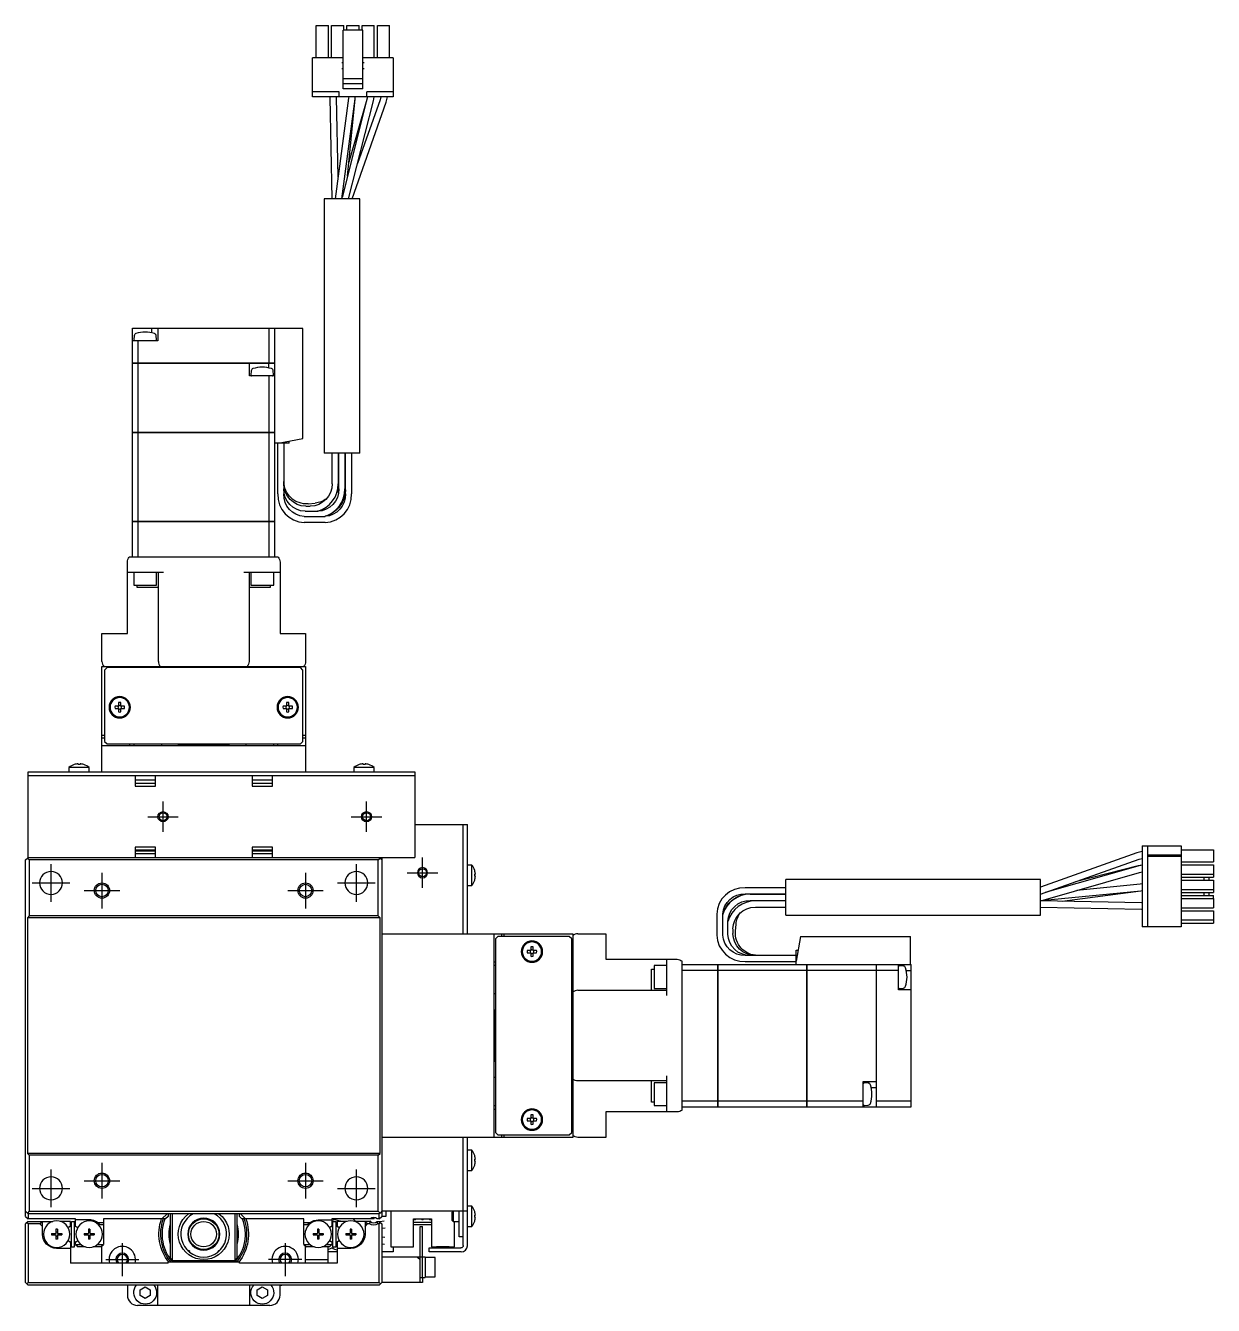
# Model space of a CAD drawing. Extents: x 0 to 1223, y -8 to 941.
# Drawn here: x 989.5 to 1222.9, y 340.5 to 591.9 of the extents above; entities that cross this region are included whole.
import ezdxf

# ---------------------------------------------------------------- set-up
doc = ezdxf.new("R2010")
doc.units = 0
doc.header["$LTSCALE"] = 0.5
doc.linetypes.add('CENTER', pattern=[50.8, 31.75, -6.35, 6.35, -6.35])
for name, color, linetype in [('MSM_CENTER', 1, 'CENTER'), ('MSM_CONTINUOUS', 7, 'CONTINUOUS'), ('MSM_NARROW', 5, 'CONTINUOUS')]:
    doc.layers.add(name, color=color, linetype=linetype)

msp = doc.modelspace()

# ---------------------------------------------------------------- linework, layer by layer
at = {"layer": 'MSM_CENTER'}
for p, q in [((1016.5, 433.53), (1016.5, 439.53)), ((1056.5, 433.53), (1056.5, 439.53)), ((1013.5, 436.53), (1019.5, 436.53)), ((1053.5, 436.53), (1059.5, 436.53)), ((1067.5, 422.53), (1067.5, 428.53)), ((994.5, 419.83), (994.5, 427.23)), ((1004.5, 425.53), (1004.5, 418.53)), ((1044.5, 425.53), (1044.5, 418.53)), ((1054.5, 419.83), (1054.5, 427.23)), ((1064.5, 425.53), (1070.5, 425.53)), ((990.8, 423.53), (998.2, 423.53)), ((1050.8, 423.53), (1058.2, 423.53)), ((1001, 422.03), (1008, 422.03)), ((1041, 422.03), (1048, 422.03)), ((994.5, 359.83), (994.5, 367.23)), ((1004.5, 368.53), (1004.5, 361.53)), ((1044.5, 368.53), (1044.5, 361.53)), ((1054.5, 359.83), (1054.5, 367.23)), ((1001, 365.03), (1008, 365.03)), ((1041, 365.03), (1048, 365.03)), ((990.8, 363.53), (998.2, 363.53)), ((1050.8, 363.53), (1058.2, 363.53)), ((1008.5, 352.78), (1008.5, 346.28)), ((1040.5, 352.78), (1040.5, 346.28)), ((1005.25, 349.53), (1011.75, 349.53)), ((1043.75, 349.53), (1037.25, 349.53))]:
    msp.add_line(p, q, dxfattribs=at)
at = {"layer": 'MSM_CONTINUOUS'}
for p, q in [((1046.62, 585.58), (1046.62, 591.93)), ((1046.62, 591.93), (1049.02, 591.93)), ((1049.02, 585.58), (1049.02, 591.93)), ((1049.62, 585.58), (1049.62, 591.93)), ((1049.62, 591.93), (1052.02, 591.93)), ((1051.89, 579.48), (1051.89, 591.04)), ((1055.75, 591.04), (1051.89, 591.04)), ((1052.02, 591.04), (1052.02, 591.93)), ((1052.62, 591.93), (1055.02, 591.93)), ((1052.62, 591.04), (1052.62, 591.93)), ((1055.02, 591.04), (1055.02, 591.93)), ((1055.62, 591.04), (1055.62, 591.93)), ((1055.62, 591.93), (1058.02, 591.93)), ((1055.75, 579.48), (1055.75, 591.04)), ((1058.02, 585.58), (1058.02, 591.93)), ((1058.62, 585.58), (1058.62, 591.93)), ((1058.62, 591.93), (1061.02, 591.93)), ((1061.02, 585.58), (1061.02, 591.93)), ((1045.9, 577.93), (1045.9, 585.58)), ((1051.89, 585.58), (1045.9, 585.58)), ((1051.89, 584.63), (1051.64, 584.63)), ((1051.64, 583.48), (1051.89, 583.48)), ((1061.75, 585.58), (1055.75, 585.58)), ((1056, 584.63), (1055.75, 584.63)), ((1055.75, 583.48), (1056, 583.48)), ((1061.75, 585.58), (1061.75, 577.93)), ((1055.75, 581.5), (1051.89, 581.5)), ((1051.09, 578.95), (1045.9, 578.95)), ((1051.09, 577.93), (1051.09, 578.95)), ((1055.75, 580.48), (1051.89, 580.48)), ((1055.75, 579.48), (1051.89, 579.48)), ((1061.75, 578.95), (1056.55, 578.95)), ((1056.55, 577.93), (1056.55, 578.95)), ((1061.75, 577.93), (1045.9, 577.93)), ((1049.3, 577.93), (1049.3, 577.83)), ((1049.3, 577.93), (1049.3, 577.76)), ((1049.3, 577.83), (1049.7, 557.93)), ((1052.96, 577.69), (1050.34, 557.93)), ((1050.6, 577.78), (1050.6, 577.93)), ((1050.91, 562.23), (1050.6, 577.78)), ((1051.65, 557.93), (1054.25, 577.52)), ((1056.57, 577.49), (1051.68, 558.15)), ((1052.74, 562.35), (1054.26, 577.53)), ((1052.99, 577.93), (1052.96, 577.69)), ((1052.97, 557.93), (1057.83, 577.17)), ((1056.53, 577.44), (1053.02, 565.12)), ((1053.64, 557.93), (1060.37, 576.9)), ((1054.25, 577.52), (1054.29, 577.93)), ((1054.26, 577.53), (1054.29, 577.93)), ((1059.15, 577.34), (1054.72, 564.86)), ((1056.64, 577.93), (1056.53, 577.44)), ((1056.65, 577.93), (1056.57, 577.49)), ((1057.83, 577.17), (1057.96, 577.93)), ((1059.31, 577.93), (1059.14, 577.33)), ((1060.37, 576.9), (1060.63, 577.93)), ((1060.37, 576.89), (1060.63, 577.93)), ((1055.15, 557.93), (1048.15, 557.93)), ((1048.15, 557.93), (1048.15, 507.93)), ((1055.15, 507.93), (1055.15, 557.93)), ((1010.5, 525.64), (1010.5, 532.53)), ((1010.5, 532.53), (1038.5, 532.53)), ((1010.83, 531.01), (1010.77, 530.24)), ((1014.25, 532.53), (1014.25, 531.59)), ((1015.23, 530.24), (1015.16, 531.01)), ((1015.5, 532.53), (1015.5, 530.03)), ((1037.34, 525.64), (1037.34, 532.53)), ((1038.5, 494.53), (1038.5, 532.53)), ((1044, 532.43), (1038.5, 532.43)), ((1044, 510.8), (1044, 532.43)), ((1015.5, 530.03), (1010.5, 530.03)), ((1011.65, 525.64), (1011.65, 530.03)), ((1010.5, 525.64), (1038.5, 525.64)), ((1010.5, 512.03), (1010.5, 525.63)), ((1038.5, 525.63), (1010.5, 525.63)), ((1010.51, 525.63), (1010.51, 525.64)), ((1011.65, 512.03), (1011.65, 525.63)), ((1011.66, 525.63), (1011.66, 525.64)), ((1033.5, 523.13), (1033.5, 525.63)), ((1037.25, 525.63), (1037.25, 524.7)), ((1037.35, 525.63), (1037.35, 525.64)), ((1038.49, 525.63), (1038.49, 525.64)), ((1038.5, 523.13), (1033.5, 523.13)), ((1033.83, 524.12), (1033.77, 523.35)), ((1037.34, 512.03), (1037.34, 523.13)), ((1038.23, 523.35), (1038.16, 524.12)), ((1010.5, 512.03), (1038.5, 512.03)), ((1010.5, 494.53), (1010.5, 512.02)), ((1038.5, 512.02), (1010.5, 512.02)), ((1010.51, 512.03), (1010.51, 512.02)), ((1011.65, 494.53), (1011.65, 512.02)), ((1011.66, 512.03), (1011.66, 512.02)), ((1037.34, 494.53), (1037.34, 512.02)), ((1037.35, 512.03), (1037.35, 512.02)), ((1038.49, 512.03), (1038.49, 512.02)), ((1039.1, 509.93), (1044, 510.8)), ((1041.3, 509.93), (1038.5, 509.93)), ((1039.05, 499.93), (1039.05, 509.93)), ((1040.25, 509.93), (1040.25, 499.93)), ((1041.3, 509.93), (1041.3, 510.32)), ((1055.15, 507.93), (1048.15, 507.93)), ((1049.75, 501.93), (1049.75, 507.93)), ((1050.95, 507.93), (1050.95, 500.93)), ((1051.05, 500.93), (1051.05, 507.93)), ((1052.25, 507.93), (1052.25, 500.93)), ((1052.35, 499.93), (1052.35, 507.93)), ((1053.55, 507.93), (1053.55, 499.93)), ((1040.25, 502.42), (1040.25, 502.18)), ((1050.95, 500.93), (1050.89, 500.22)), ((1050.9, 500.22), (1051.05, 501.43)), ((1045.01, 498.01), (1046.4, 498.13)), ((1050.89, 500.22), (1050.89, 500.19)), ((1050.89, 500.19), (1050.9, 500.22)), ((1044.25, 495.53), (1048.35, 495.53)), ((1044.41, 496.53), (1046.89, 496.53)), ((1044.56, 497.53), (1045.44, 497.53)), ((1048.34, 495.54), (1048.31, 495.53)), ((1010.5, 494.53), (1038.5, 494.53)), ((1010.5, 487.53), (1010.5, 494.52)), ((1038.5, 494.52), (1010.5, 494.52)), ((1010.51, 494.53), (1010.51, 494.52)), ((1011.65, 487.53), (1011.65, 494.52)), ((1011.66, 494.53), (1011.66, 494.52)), ((1037.34, 487.53), (1037.34, 494.52)), ((1037.35, 494.53), (1037.35, 494.52)), ((1038.49, 494.53), (1038.49, 494.52)), ((1038.5, 487.53), (1038.5, 494.52)), ((1048.35, 494.33), (1044.25, 494.33)), ((1009.5, 472.53), (1009.5, 486.53)), ((1039.12, 487.53), (1009.88, 487.53)), ((1039.5, 486.53), (1039.5, 472.53)), ((1016.6, 484.53), (1009.5, 484.53)), ((1010.75, 484.53), (1010.75, 482.03)), ((1015.25, 482.03), (1015.25, 484.53)), ((1015.6, 467.03), (1015.6, 484.53)), ((1039.5, 484.53), (1032.4, 484.53)), ((1033.4, 484.53), (1033.4, 467.03)), ((1033.75, 484.53), (1033.75, 482.03)), ((1038.25, 482.03), (1038.25, 484.53)), ((1010.75, 482.03), (1015.25, 482.03)), ((1011.42, 481.53), (1011.42, 482.03)), ((1015.6, 481.53), (1011.42, 481.53)), ((1037.58, 481.53), (1033.4, 481.53)), ((1033.75, 482.03), (1038.25, 482.03)), ((1037.58, 482.03), (1037.58, 481.53)), ((1004.5, 472.53), (1009.5, 472.53)), ((1004.5, 467.03), (1004.5, 472.53)), ((1039.5, 472.53), (1044.5, 472.53)), ((1044.5, 472.53), (1044.5, 467.03)), ((1004.5, 445.33), (1004.5, 466.03)), ((1004.5, 466.03), (1044.5, 466.03)), ((1005.5, 465.83), (1005, 465.33)), ((1005, 465.33), (1005, 451.33)), ((1043.5, 465.83), (1005.5, 465.83)), ((1010, 466.03), (1010, 465.83)), ((1014.5, 466.03), (1014.5, 465.83)), ((1015.5, 465.83), (1015.5, 466.03)), ((1017, 466.03), (1017, 465.83)), ((1032, 465.83), (1032, 466.03)), ((1033.5, 465.83), (1033.5, 466.03)), ((1034.5, 465.83), (1034.5, 466.03)), ((1039, 465.83), (1039, 466.03)), ((1044, 465.33), (1043.5, 465.83)), ((1044, 451.33), (1044, 465.33)), ((1044.5, 466.03), (1044.5, 445.33)), ((1007.76, 458.27), (1007.08, 458.27)), ((1007.08, 457.79), (1007.76, 457.79)), ((1007.76, 458.95), (1007.76, 458.27)), ((1007.76, 457.79), (1007.76, 457.11)), ((1008.24, 458.27), (1008.24, 458.95)), ((1008.92, 458.27), (1008.24, 458.27)), ((1008.24, 457.79), (1008.92, 457.79)), ((1008.24, 457.11), (1008.24, 457.79)), ((1040.76, 458.27), (1040.08, 458.27)), ((1040.08, 457.79), (1040.76, 457.79)), ((1040.76, 458.95), (1040.76, 458.27)), ((1040.76, 457.79), (1040.76, 457.11)), ((1041.24, 458.27), (1041.24, 458.95)), ((1041.92, 458.27), (1041.24, 458.27)), ((1041.24, 457.11), (1041.24, 457.79)), ((1041.24, 457.79), (1041.92, 457.79)), ((1004.5, 452.53), (1005, 452.53)), ((1044, 452.53), (1044.5, 452.53)), ((1004.5, 452.03), (1005, 452.03)), ((1004.5, 450.53), (1044.5, 450.53)), ((1005, 451.33), (1005.5, 450.83)), ((1005.5, 450.83), (1043.5, 450.83)), ((1010, 450.53), (1010, 450.83)), ((1010.75, 450.83), (1010.75, 450.53)), ((1016.25, 450.53), (1016.25, 450.83)), ((1019.5, 450.83), (1019.5, 450.73)), ((1019.5, 450.73), (1029.5, 450.73)), ((1019.5, 450.73), (1019.7, 450.53)), ((1029.3, 450.53), (1029.5, 450.73)), ((1029.5, 450.73), (1029.5, 450.83)), ((1032.75, 450.83), (1032.75, 450.53)), ((1038.25, 450.53), (1038.25, 450.83)), ((1039, 450.83), (1039, 450.53)), ((1043.5, 450.83), (1044, 451.33)), ((1044, 452.03), (1044.5, 452.03)), ((990, 445.33), (1066, 445.33)), ((990, 428.53), (990, 445.33)), ((1002, 446.23), (998, 446.23)), ((998, 446.23), (998, 445.33)), ((999.07, 446.79), (999.05, 446.79)), ((999.8, 446.79), (999.8, 446.92)), ((1000.2, 446.79), (999.8, 446.79)), ((1000.2, 446.92), (1000.2, 446.79)), ((1000.95, 446.79), (1000.93, 446.79)), ((1002, 445.33), (1002, 446.23)), ((1058, 446.23), (1054, 446.23)), ((1054, 446.23), (1054, 445.33)), ((1055.07, 446.79), (1055.05, 446.79)), ((1055.8, 446.79), (1055.8, 446.92)), ((1056.2, 446.79), (1055.8, 446.79)), ((1056.2, 446.92), (1056.2, 446.79)), ((1056.95, 446.79), (1056.93, 446.79)), ((1058, 445.33), (1058, 446.23)), ((1066, 445.33), (1066, 428.53)), ((1066, 444.53), (990, 444.53)), ((1011, 444.53), (1011, 442.53)), ((1015, 443.73), (1011, 443.73)), ((1015, 443.03), (1011, 443.03)), ((1011, 442.53), (1015, 442.53)), ((1015, 442.53), (1015, 444.53)), ((1034, 444.53), (1034, 442.53)), ((1038, 443.73), (1034, 443.73)), ((1038, 443.03), (1034, 443.03)), ((1034, 442.53), (1038, 442.53)), ((1038, 442.53), (1038, 444.53)), ((1066, 435.03), (1076.3, 435.03)), ((1075.5, 413.53), (1075.5, 435.03)), ((1076.3, 413.53), (1076.3, 435.03)), ((1015, 430.53), (1011, 430.53)), ((1011, 430.53), (1011, 428.53)), ((1011, 430.03), (1015, 430.03)), ((1015, 428.53), (1015, 430.53)), ((1038, 430.53), (1034, 430.53)), ((1034, 430.53), (1034, 428.53)), ((1034, 430.03), (1038, 430.03)), ((1038, 428.53), (1038, 430.53)), ((1208.9, 430.78), (1216.55, 430.78)), ((1208.9, 430.78), (1208.9, 414.93)), ((1209.92, 430.78), (1209.92, 414.93)), ((1216.55, 430.78), (1216.55, 414.93)), ((1216.55, 430.05), (1222.9, 430.05)), ((1222.9, 430.05), (1222.9, 427.65)), ((989.5, 428.03), (989.85, 428.38)), ((989.5, 358.03), (989.5, 428.03)), ((989.85, 428.38), (990, 428.53)), ((989.85, 428.38), (990.2, 428.03)), ((990, 428.53), (1066, 428.53)), ((990.2, 428.03), (990.2, 417.03)), ((1058.8, 428.03), (990.2, 428.03)), ((1011, 429.83), (1015, 429.83)), ((1011, 429.33), (1015, 429.33)), ((1034, 429.83), (1038, 429.83)), ((1034, 429.33), (1038, 429.33)), ((1058.8, 428.03), (1059.15, 428.38)), ((1058.8, 417.03), (1058.8, 428.03)), ((1059, 428.53), (1059.15, 428.38)), ((1059.15, 428.38), (1059.5, 428.03)), ((1059.5, 428.53), (1059.5, 358.03)), ((1207.87, 429.41), (1188.9, 422.67)), ((1188.9, 421.29), (1208.3, 428.18)), ((1208.9, 429.67), (1207.87, 429.41)), ((1208.29, 428.18), (1208.9, 428.35)), ((1208.3, 428.18), (1208.9, 428.35)), ((1216.55, 429), (1209.92, 429)), ((1216.55, 428.7), (1209.92, 428.7)), ((1216.55, 427.65), (1222.9, 427.65)), ((1077.2, 427.03), (1076.3, 427.03)), ((1077.2, 423.03), (1077.2, 427.03)), ((1077.75, 425.96), (1077.75, 425.98)), ((1077.75, 425.23), (1077.89, 425.23)), ((1077.75, 424.83), (1077.75, 425.23)), ((1188.98, 420.03), (1208.4, 425.57)), ((1208.05, 426.82), (1189.84, 421.63)), ((1208.14, 426.86), (1195.83, 423.75)), ((1208.9, 426.99), (1208.05, 426.82)), ((1208.9, 427), (1208.14, 426.86)), ((1208.4, 425.57), (1208.9, 425.68)), ((1216.55, 427.05), (1222.9, 427.05)), ((1216.55, 425.25), (1222.9, 425.25)), ((1222.9, 427.05), (1222.9, 425.25)), ((1222.9, 425.25), (1222.9, 424.65)), ((1076.3, 423.03), (1077.2, 423.03)), ((1077.89, 424.83), (1077.75, 424.83)), ((1077.75, 424.08), (1077.75, 424.11)), ((1138.9, 422.58), (1130.9, 422.58)), ((1138.9, 417.18), (1138.9, 424.18)), ((1188.9, 424.18), (1138.9, 424.18)), ((1188.9, 417.18), (1188.9, 424.18)), ((1208.49, 423.3), (1196.08, 422.06)), ((1208.9, 423.33), (1208.49, 423.3)), ((1216.55, 424.65), (1222.9, 424.65)), ((1216.55, 424.05), (1222.9, 424.05)), ((1221.01, 424.65), (1221.01, 424.05)), ((1222.01, 424.65), (1222.01, 424.05)), ((1222.9, 424.05), (1222.9, 422.25)), ((1130.9, 421.38), (1138.9, 421.38)), ((1131.19, 419.93), (1131.16, 419.92)), ((1131.16, 419.92), (1131.19, 419.93)), ((1131.19, 419.93), (1132.4, 420.08)), ((1131.9, 419.98), (1131.19, 419.93)), ((1138.9, 421.28), (1131.9, 421.28)), ((1131.9, 420.08), (1138.9, 420.08)), ((1138.9, 419.98), (1131.9, 419.98)), ((1208.82, 419.64), (1188.9, 420.03)), ((1189.02, 420.04), (1208.62, 422)), ((1193.2, 419.95), (1208.66, 422)), ((1208.62, 422), (1208.9, 422.02)), ((1216.55, 422.25), (1222.9, 422.25)), ((1216.55, 421.65), (1222.9, 421.65)), ((1216.55, 421.05), (1222.9, 421.05)), ((1216.55, 420.45), (1222.9, 420.45)), ((1221.01, 421.65), (1221.01, 421.05)), ((1222.01, 421.65), (1222.01, 421.05)), ((1222.9, 422.25), (1222.9, 421.65)), ((1222.9, 420.45), (1222.9, 421.05)), ((1222.9, 420.45), (1222.9, 418.65)), ((1125.3, 417.38), (1125.3, 413.29)), ((1126.5, 413.29), (1126.5, 417.38)), ((1126.51, 417.38), (1126.5, 417.34)), ((1132.9, 418.78), (1138.9, 418.78)), ((1188.9, 418.73), (1208.79, 418.34)), ((1208.9, 419.63), (1208.75, 419.64)), ((1208.79, 418.34), (1208.9, 418.33)), ((1208.9, 419.63), (1208.82, 419.64)), ((1216.55, 418.65), (1222.9, 418.65)), ((1216.55, 418.05), (1222.9, 418.05)), ((1222.9, 418.05), (1222.9, 416.25)), ((990.2, 417.03), (989.85, 416.68)), ((989.85, 416.68), (989.85, 370.38)), ((1059.15, 416.68), (989.85, 416.68)), ((1058.8, 417.03), (990.2, 417.03)), ((1059.15, 416.68), (1058.8, 417.03)), ((1059.15, 370.38), (1059.15, 416.68)), ((1127.5, 413.44), (1127.5, 415.92)), ((1128.97, 414.05), (1129.09, 415.43)), ((1138.9, 417.18), (1188.9, 417.18)), ((1216.55, 414.93), (1208.9, 414.93)), ((1216.55, 416.25), (1222.9, 416.25)), ((1216.55, 415.65), (1222.9, 415.65)), ((1222.9, 416.25), (1222.9, 415.65)), ((1059.5, 413.53), (1097, 413.53)), ((1081.5, 413.53), (1081.5, 373.53)), ((1082.3, 413.03), (1081.8, 412.53)), ((1081.8, 412.53), (1081.8, 374.53)), ((1096.3, 413.03), (1082.3, 413.03)), ((1083, 413.53), (1083, 413.03)), ((1083.5, 413.53), (1083.5, 413.03)), ((1096.8, 412.53), (1096.3, 413.03)), ((1096.8, 374.53), (1096.8, 412.53)), ((1097, 413.53), (1097, 373.53)), ((1098, 413.53), (1103.5, 413.53)), ((1103.5, 413.53), (1103.5, 408.53)), ((1128.5, 413.59), (1128.5, 414.47)), ((1141.76, 413.03), (1140.9, 408.13)), ((1141.76, 413.03), (1163.4, 413.03)), ((1163.4, 407.53), (1163.4, 413.03)), ((1088.76, 410.27), (1088.08, 410.27)), ((1088.08, 409.79), (1088.76, 409.79)), ((1088.76, 410.95), (1088.76, 410.27)), ((1088.76, 409.79), (1088.76, 409.11)), ((1089.24, 410.27), (1089.24, 410.95)), ((1089.92, 410.27), (1089.24, 410.27)), ((1089.24, 409.11), (1089.24, 409.79)), ((1089.24, 409.79), (1089.92, 409.79)), ((1140.9, 407.53), (1140.9, 410.33)), ((1140.9, 410.33), (1141.29, 410.33)), ((1081.5, 408.03), (1081.8, 408.03)), ((1081.8, 407.28), (1081.5, 407.28)), ((1097, 408.03), (1096.8, 408.03)), ((1103.5, 408.53), (1117.5, 408.53)), ((1113, 407.28), (1113, 402.78)), ((1115.5, 407.28), (1113, 407.28)), ((1115.5, 401.43), (1115.5, 408.53)), ((1118.5, 378.92), (1118.5, 408.15)), ((1118.5, 407.53), (1125.49, 407.53)), ((1125.49, 379.53), (1125.49, 407.53)), ((1125.5, 407.52), (1125.49, 407.52)), ((1125.5, 407.53), (1125.5, 379.53)), ((1125.5, 407.53), (1163.5, 407.53)), ((1140.9, 409.28), (1130.9, 409.28)), ((1130.9, 408.08), (1140.9, 408.08)), ((1133.38, 409.28), (1133.14, 409.29)), ((1142.99, 379.53), (1142.99, 407.53)), ((1143, 407.52), (1142.99, 407.52)), ((1143, 407.53), (1143, 379.53)), ((1156.6, 407.53), (1156.6, 379.53)), ((1156.6, 407.52), (1156.61, 407.52)), ((1156.61, 407.53), (1156.61, 379.53)), ((1161, 402.53), (1161, 407.53)), ((1163.5, 379.53), (1163.5, 407.53)), ((1112.5, 406.61), (1113, 406.61)), ((1112.5, 402.43), (1112.5, 406.61)), ((1118.5, 406.38), (1125.49, 406.38)), ((1125.5, 406.37), (1125.49, 406.37)), ((1125.5, 406.38), (1142.99, 406.38)), ((1143, 406.37), (1142.99, 406.37)), ((1143, 406.38), (1156.6, 406.38)), ((1156.6, 406.37), (1156.61, 406.37)), ((1156.61, 406.38), (1161, 406.38)), ((1161.97, 407.2), (1161.21, 407.26)), ((1163.5, 406.28), (1162.56, 406.28)), ((1097, 403.53), (1096.8, 403.53)), ((1096.8, 402.53), (1097, 402.53)), ((1098, 402.43), (1115.5, 402.43)), ((1113, 402.78), (1115.5, 402.78)), ((1163.5, 402.53), (1161, 402.53)), ((1161.21, 402.8), (1161.97, 402.87)), ((1081.5, 401.78), (1081.8, 401.78)), ((1097, 401.03), (1096.8, 401.03)), ((1081.7, 398.53), (1081.5, 398.33)), ((1081.7, 398.53), (1081.7, 388.53)), ((1081.8, 398.53), (1081.7, 398.53)), ((1081.5, 388.73), (1081.7, 388.53)), ((1081.7, 388.53), (1081.8, 388.53)), ((1081.8, 385.28), (1081.5, 385.28)), ((1096.8, 386.03), (1097, 386.03)), ((1115.5, 378.53), (1115.5, 385.63)), ((1096.8, 384.53), (1097, 384.53)), ((1096.8, 383.53), (1097, 383.53)), ((1115.5, 384.63), (1098, 384.63)), ((1112.5, 380.45), (1112.5, 384.63)), ((1113, 384.28), (1113, 379.78)), ((1115.5, 384.28), (1113, 384.28)), ((1154.1, 379.53), (1154.1, 384.53)), ((1154.1, 384.53), (1156.6, 384.53)), ((1155.08, 384.2), (1154.32, 384.26)), ((1156.6, 383.28), (1155.67, 383.28)), ((1081.5, 379.78), (1081.8, 379.78)), ((1113, 380.45), (1112.5, 380.45)), ((1113, 379.78), (1115.5, 379.78)), ((1118.5, 380.69), (1125.49, 380.69)), ((1125.5, 380.7), (1125.49, 380.7)), ((1125.5, 380.69), (1142.99, 380.69)), ((1143, 380.7), (1142.99, 380.7)), ((1143, 380.69), (1154.1, 380.69)), ((1154.32, 379.8), (1155.08, 379.87)), ((1156.6, 380.7), (1156.61, 380.7)), ((1156.61, 380.69), (1163.5, 380.69)), ((1081.8, 379.03), (1081.5, 379.03)), ((1088.76, 377.27), (1088.08, 377.27)), ((1088.76, 377.95), (1088.76, 377.27)), ((1089.24, 377.27), (1089.24, 377.95)), ((1089.92, 377.27), (1089.24, 377.27)), ((1096.8, 379.03), (1097, 379.03)), ((1117.5, 378.53), (1103.5, 378.53)), ((1103.5, 378.53), (1103.5, 373.53)), ((1118.5, 379.53), (1125.49, 379.53)), ((1125.5, 379.54), (1125.49, 379.54)), ((1125.5, 379.53), (1142.99, 379.53)), ((1143, 379.54), (1142.99, 379.54)), ((1143, 379.53), (1156.6, 379.53)), ((1156.6, 379.54), (1156.61, 379.54)), ((1156.61, 379.53), (1163.5, 379.53)), ((1088.08, 376.79), (1088.76, 376.79)), ((1088.76, 376.79), (1088.76, 376.11)), ((1089.24, 376.11), (1089.24, 376.79)), ((1089.24, 376.79), (1089.92, 376.79)), ((1097, 373.53), (1059.5, 373.53)), ((1075.5, 352.33), (1075.5, 373.53)), ((1076.3, 352.23), (1076.3, 373.53)), ((1081.8, 374.53), (1082.3, 374.03)), ((1082.3, 374.03), (1096.3, 374.03)), ((1083, 374.03), (1083, 373.53)), ((1083.5, 374.03), (1083.5, 373.53)), ((1096.3, 374.03), (1096.8, 374.53)), ((1103.5, 373.53), (1098, 373.53)), ((989.85, 370.38), (990.2, 370.03)), ((1059.15, 370.38), (989.85, 370.38)), ((990.2, 370.03), (990.2, 359.03)), ((1058.8, 370.03), (990.2, 370.03)), ((1058.8, 370.03), (1059.15, 370.38)), ((1058.8, 359.03), (1058.8, 370.03)), ((1077.2, 371.03), (1076.3, 371.03)), ((1077.2, 367.03), (1077.2, 371.03)), ((1077.75, 369.96), (1077.75, 369.98)), ((1077.75, 369.23), (1077.89, 369.23)), ((1077.75, 368.83), (1077.75, 369.23)), ((1077.89, 368.83), (1077.75, 368.83)), ((1077.75, 368.08), (1077.75, 368.11)), ((1076.3, 367.03), (1077.2, 367.03)), ((1077.2, 360.03), (1076.3, 360.03)), ((1077.2, 356.03), (1077.2, 360.03)), ((989.85, 358.68), (989.5, 359.03)), ((989.5, 358.03), (990, 357.53)), ((990, 357.03), (989.5, 356.53)), ((990.2, 359.03), (989.85, 358.68)), ((990, 358.53), (989.85, 358.68)), ((990, 358.53), (990, 357.53)), ((1059, 358.53), (990, 358.53)), ((999.3, 357.53), (990, 357.53)), ((990, 357.03), (994.88, 357.03)), ((990.2, 359.03), (1058.8, 359.03)), ((992.8, 354.53), (992.8, 357.03)), ((998.3, 357.03), (996.31, 357.03)), ((998.3, 356.08), (998.3, 357.03)), ((998.5, 357.03), (999.1, 357.03)), ((998.5, 352.03), (998.5, 357.03)), ((999.1, 352.03), (999.1, 357.03)), ((999.3, 356.08), (999.3, 357.53)), ((1002, 357.33), (999.3, 357.33)), ((1017, 357.53), (1004.8, 357.53)), ((1004.8, 357.53), (1004.8, 352.53)), ((1016.29, 357.53), (1017.29, 358.53)), ((1017.5, 358.03), (1017, 357.53)), ((1017.5, 358.53), (1017.5, 358.03)), ((1018, 349.83), (1018, 358.53)), ((1018.3, 358.53), (1018.3, 349.53)), ((1030.7, 349.53), (1030.7, 358.53)), ((1031, 358.53), (1031, 349.83)), ((1031.5, 358.03), (1031.5, 358.53)), ((1032, 357.53), (1031.5, 358.03)), ((1031.7, 358.53), (1032.7, 357.53)), ((1044.2, 357.53), (1032, 357.53)), ((1044.2, 352.53), (1044.2, 357.53)), ((1047, 357.33), (1049.7, 357.33)), ((1058, 357.53), (1049.7, 357.53)), ((1049.7, 357.53), (1049.7, 356.08)), ((1051.66, 357.03), (1049.7, 357.46)), ((1050.13, 357.03), (1049.7, 357.22)), ((1049.9, 357.03), (1050.5, 357.03)), ((1049.9, 352.03), (1049.9, 357.03)), ((1050.5, 352.03), (1050.5, 357.03)), ((1050.7, 357.03), (1050.7, 356.08)), ((1052.68, 357.03), (1050.7, 357.03)), ((1057.24, 357.03), (1054.11, 357.03)), ((1057.33, 357.09), (1055.65, 357.03)), ((1056.2, 357.03), (1056.2, 354.53)), ((1057.07, 356.53), (1057.24, 357.03)), ((1058, 357.53), (1058, 357.78)), ((1059, 357.53), (1058.56, 357.53)), ((1058.73, 356.53), (1058.56, 357.03)), ((1058.56, 357.03), (1059, 357.03)), ((1059.15, 358.68), (1058.8, 359.03)), ((1059.15, 358.68), (1059, 358.53)), ((1059, 357.53), (1059, 358.53)), ((1059, 357.53), (1059.5, 358.03)), ((1059, 357.03), (1059.5, 356.53)), ((1059.94, 357.08), (1059.1, 356.93)), ((1059.5, 359.03), (1059.15, 358.68)), ((1076.3, 359.03), (1059.5, 359.03)), ((1060.3, 358.03), (1059.5, 358.03)), ((1060.3, 359.03), (1060.3, 358.03)), ((1061.25, 359.03), (1061.25, 352.03)), ((1065.75, 357.53), (1069.25, 357.53)), ((1065.75, 352.03), (1065.75, 357.53)), ((1069.25, 357.53), (1069.25, 352.03)), ((1073.5, 359.03), (1073.3, 358.83)), ((1073.3, 357.23), (1073.3, 358.83)), ((1073.3, 357.23), (1073.5, 357.03)), ((1073.5, 359.03), (1073.5, 357.03)), ((1073.5, 357.03), (1074.7, 357.03)), ((1073.75, 352.03), (1073.75, 357.03)), ((1074.7, 354.03), (1074.7, 359.03)), ((1077.75, 358.96), (1077.75, 358.98)), ((1077.75, 358.23), (1077.89, 358.23)), ((1077.75, 357.83), (1077.75, 358.23)), ((1077.89, 357.83), (1077.75, 357.83)), ((1077.75, 357.08), (1077.75, 357.11)), ((989.5, 345.03), (989.5, 356.53)), ((990, 356.53), (989.75, 356.78)), ((990, 356.53), (990, 345.03)), ((992.3, 356.53), (990, 356.53)), ((992.8, 356.89), (992.3, 356.53)), ((992.3, 356.53), (992.8, 356.03)), ((994.6, 354.68), (995.39, 354.68)), ((994.6, 354.68), (994.6, 354.39)), ((995.13, 354.68), (995.13, 354.39)), ((995.45, 355.53), (995.45, 354.74)), ((995.74, 355.53), (995.45, 355.53)), ((995.45, 355), (995.74, 355)), ((995.74, 355.53), (995.74, 354.74)), ((995.8, 354.68), (996.6, 354.68)), ((996.07, 354.39), (996.07, 354.68)), ((996.6, 354.68), (996.6, 354.39)), ((998.3, 356.08), (998.04, 355.93)), ((999.3, 356.08), (999.52, 355.95)), ((1001, 354.68), (1001, 354.39)), ((1001, 354.68), (1001.79, 354.68)), ((1001.53, 354.68), (1001.53, 354.39)), ((1002.14, 355.53), (1001.85, 355.53)), ((1001.85, 355.53), (1001.85, 354.74)), ((1001.85, 355), (1002.14, 355)), ((1002.14, 355.53), (1002.14, 354.74)), ((1002.2, 354.68), (1003, 354.68)), ((1002.47, 354.39), (1002.47, 354.68)), ((1003, 354.68), (1003, 354.39)), ((1003.59, 356.83), (1004.8, 356.83)), ((1004.8, 356.33), (1004.14, 356.33)), ((1021.63, 355.84), (1021.7, 355.91)), ((1021.7, 355.98), (1021.7, 355.91)), ((1044.2, 356.83), (1045.4, 356.83)), ((1044.85, 356.33), (1044.2, 356.33)), ((1046, 354.68), (1046.79, 354.68)), ((1046, 354.68), (1046, 354.39)), ((1046.53, 354.68), (1046.53, 354.39)), ((1046.85, 355.53), (1046.85, 354.74)), ((1047.14, 355.53), (1046.85, 355.53)), ((1046.85, 355), (1047.14, 355)), ((1047.14, 355.53), (1047.14, 354.74)), ((1047.2, 354.68), (1048, 354.68)), ((1047.47, 354.39), (1047.47, 354.68)), ((1048, 354.68), (1048, 354.39)), ((1049.7, 356.08), (1049.47, 355.95)), ((1050.7, 356.79), (1050.5, 356.88)), ((1050.7, 356.08), (1050.96, 355.93)), ((1052.4, 354.68), (1052.4, 354.39)), ((1052.4, 354.68), (1053.19, 354.68)), ((1052.93, 354.68), (1052.93, 354.39)), ((1053.25, 355.53), (1053.25, 354.74)), ((1053.54, 355.53), (1053.25, 355.53)), ((1053.25, 355), (1053.54, 355)), ((1053.54, 355.53), (1053.54, 354.74)), ((1053.6, 354.68), (1054.4, 354.68)), ((1053.87, 354.39), (1053.87, 354.68)), ((1054.4, 354.68), (1054.4, 354.39)), ((1056.7, 356.53), (1056.2, 356.89)), ((1056.2, 356.03), (1056.7, 356.53)), ((1057.07, 356.53), (1056.7, 356.53)), ((1059, 356.53), (1058.73, 356.53)), ((1059.25, 356.78), (1059, 356.53)), ((1059, 345.03), (1059, 356.53)), ((1059.5, 356.53), (1059.5, 345.03)), ((1059.5, 355.68), (1060.16, 355.8)), ((1069.25, 356.83), (1065.75, 356.83)), ((1069.25, 356.33), (1065.75, 356.33)), ((1067, 345.03), (1067, 356.03)), ((1067, 356.03), (1067.5, 356.03)), ((1067.5, 346.03), (1067.5, 356.03)), ((1076.3, 356.03), (1077.2, 356.03)), ((994.6, 354.39), (995.39, 354.39)), ((995.45, 354.33), (995.45, 353.53)), ((995.45, 354.06), (995.74, 354.06)), ((995.74, 353.53), (995.45, 353.53)), ((995.74, 354.33), (995.74, 353.53)), ((995.8, 354.39), (996.6, 354.39)), ((998.04, 353.13), (998.3, 352.98)), ((998.3, 352.98), (998.3, 348.83)), ((998.5, 352.03), (999.1, 352.03)), ((999.3, 352.98), (999.52, 353.11)), ((999.3, 352.53), (999.3, 352.98)), ((999.3, 352.53), (1000.34, 352.53)), ((999.3, 352.53), (999.8, 352.03)), ((1001.28, 352.03), (999.8, 352.03)), ((1001, 354.39), (1001.79, 354.39)), ((1001.85, 354.33), (1001.85, 353.53)), ((1001.85, 354.06), (1002.14, 354.06)), ((1002.14, 353.53), (1001.85, 353.53)), ((1002.14, 354.33), (1002.14, 353.53)), ((1002.2, 354.39), (1003, 354.39)), ((1004.3, 352.03), (1002.71, 352.03)), ((1003.66, 352.53), (1004.8, 352.53)), ((1004.3, 352.03), (1004.8, 352.53)), ((1004.5, 348.83), (1004.5, 352.23)), ((1021.7, 353.16), (1021.63, 353.22)), ((1021.7, 353.16), (1021.7, 353.09)), ((1044.2, 352.53), (1045.34, 352.53)), ((1044.2, 352.53), (1044.7, 352.03)), ((1046.28, 352.03), (1044.45, 352.03)), ((1044.45, 352.03), (1044.45, 348.83)), ((1044.5, 352.03), (1044.5, 352.23)), ((1044.51, 352.22), (1044.5, 352.22)), ((1046, 354.39), (1046.79, 354.39)), ((1046.85, 354.33), (1046.85, 353.53)), ((1046.85, 354.06), (1047.14, 354.06)), ((1047.14, 353.53), (1046.85, 353.53)), ((1047.14, 354.33), (1047.14, 353.53)), ((1047.2, 354.39), (1048, 354.39)), ((1049.2, 352.03), (1047.71, 352.03)), ((1048.66, 352.53), (1049.7, 352.53)), ((1048.95, 351.53), (1050.13, 352.03)), ((1048.95, 348.83), (1048.95, 352.03)), ((1049.2, 352.03), (1049.7, 352.53)), ((1049.7, 352.98), (1049.47, 353.11)), ((1049.7, 352.98), (1049.7, 352.53)), ((1049.9, 352.03), (1050.5, 352.03)), ((1050.5, 352.19), (1050.7, 352.28)), ((1050.96, 353.13), (1050.7, 352.98)), ((1050.7, 352.98), (1050.7, 348.83)), ((1052.4, 354.39), (1053.19, 354.39)), ((1053.25, 354.33), (1053.25, 353.53)), ((1053.25, 354.06), (1053.54, 354.06)), ((1053.54, 353.53), (1053.25, 353.53)), ((1053.54, 354.33), (1053.54, 353.53)), ((1053.6, 354.39), (1054.4, 354.39)), ((1060.11, 353.88), (1059.5, 353.94)), ((1059.5, 352.63), (1059.99, 352.59)), ((1061.25, 352.03), (1065.75, 352.03)), ((1061.75, 352.03), (1061.75, 351.07)), ((1069.25, 352.03), (1070.25, 352.03)), ((1070.25, 352.13), (1072.75, 352.13)), ((1070.25, 352.03), (1070.25, 352.13)), ((1071.05, 352.13), (1071.05, 352.03)), ((1071.05, 352.03), (1071.95, 352.03)), ((1071.42, 352.13), (1071.42, 352.03)), ((1071.57, 352.13), (1071.57, 352.03)), ((1071.95, 352.13), (1071.95, 352.03)), ((1072.75, 352.03), (1072.75, 352.13)), ((1072.75, 352.03), (1073.75, 352.03)), ((1075.5, 354.03), (1074.7, 354.03)), ((998.3, 351.73), (995.6, 351.73)), ((1018.8, 349.03), (1018, 349.83)), ((1021.33, 351.33), (1021.52, 351.33)), ((1021.75, 351.11), (1021.52, 351.33)), ((1021.75, 351.11), (1021.58, 351.11)), ((1021.75, 350.97), (1021.75, 351.11)), ((1023.43, 351.57), (1023.43, 351.57)), ((1027.47, 351.33), (1027.25, 351.11)), ((1027.42, 351.11), (1027.25, 351.11)), ((1027.25, 351.11), (1027.25, 350.97)), ((1027.47, 351.33), (1027.66, 351.33)), ((1031, 349.83), (1030.2, 349.03)), ((1044.45, 349.53), (1048.95, 349.53)), ((1050.7, 351.07), (1048.95, 351.07)), ((1053.4, 351.73), (1050.7, 351.73)), ((1061.75, 351.07), (1059.5, 351.07)), ((1068, 350.03), (1059.5, 350.03)), ((1066.5, 350.03), (1067, 349.53)), ((1068, 350.03), (1068, 346.03)), ((1070, 349.93), (1068, 349.93)), ((1068.8, 351.03), (1068.8, 351.83)), ((1068.8, 351.83), (1075, 351.83)), ((1075.1, 351.03), (1068.8, 351.03)), ((1070, 346.13), (1070, 349.93)), ((1017.5, 348.83), (998.3, 348.83)), ((1017.5, 348.83), (1017.5, 349.03)), ((1031.5, 349.03), (1017.5, 349.03)), ((1018.5, 349.33), (1030.5, 349.33)), ((1031.5, 348.83), (1031.5, 349.03)), ((1050.7, 348.83), (1031.5, 348.83)), ((989.5, 345.03), (990, 344.53)), ((989.75, 344.78), (990, 345.03)), ((990, 345.03), (1059, 345.03)), ((1059, 344.53), (990, 344.53)), ((1009.5, 344.53), (1009.5, 342.53)), ((1015.5, 340.53), (1015.5, 344.53)), ((1033.5, 344.53), (1033.5, 340.53)), ((1040.2, 344.53), (1039.5, 344.41)), ((1039.5, 342.53), (1039.5, 344.53)), ((1059, 345.03), (1059.25, 344.78)), ((1059.5, 345.03), (1059, 344.53)), ((1067.5, 345.03), (1059.5, 345.03)), ((1067, 346.03), (1068, 346.03)), ((1067.5, 346.03), (1067.5, 345.03)), ((1068, 346.13), (1070, 346.13)), ((1012, 343.61), (1013, 344.19)), ((1012, 342.46), (1012, 343.61)), ((1013, 341.88), (1012, 342.46)), ((1013, 344.19), (1014, 343.61)), ((1014, 342.46), (1013, 341.88)), ((1014, 343.61), (1014, 342.46)), ((1035, 343.61), (1036, 344.19)), ((1035, 342.46), (1035, 343.61)), ((1036, 341.88), (1035, 342.46)), ((1036, 344.19), (1037, 343.61)), ((1037, 342.46), (1036, 341.88)), ((1037, 343.61), (1037, 342.46)), ((1015.5, 340.53), (1011.5, 340.53)), ((1033.5, 340.53), (1015.5, 340.53)), ((1037.5, 340.53), (1033.5, 340.53))]:
    msp.add_line(p, q, dxfattribs=at)
at = {"layer": 'MSM_CONTINUOUS', "extrusion": (0, 0, -1)}
for centre, radius in [((-1008, 458.03), 2.1), ((-1041, 458.03), 2.1), ((-1008, 458.03), 1.9), ((-1041, 458.03), 1.9), ((-994.5, 423.53), 2.25), ((-1054.5, 423.53), 2.25), ((-1089, 410.03), 2.1), ((-1089, 410.03), 1.9), ((-1089, 377.03), 2.1), ((-1089, 377.03), 1.9), ((-994.5, 363.53), 2.25), ((-1054.5, 363.53), 2.25), ((-995.6, 354.53), 2.6), ((-1002, 354.53), 2.6), ((-1024.5, 354.53), 3.15), ((-1047, 354.53), 2.6), ((-1053.4, 354.53), 2.6)]:
    msp.add_circle(centre, radius, dxfattribs=at)
at = {"layer": 'MSM_CONTINUOUS'}
for centre, radius in [((1016.5, 436.53), 0.783), ((1056.5, 436.53), 0.783), ((1067.5, 425.53), 0.783), ((1004.5, 422.03), 1.23), ((1044.5, 422.03), 1.23), ((1004.5, 365.03), 1.23), ((1044.5, 365.03), 1.23), ((1024.5, 354.53), 3)]:
    msp.add_circle(centre, radius, dxfattribs=at)
for centre, radius, start, end in [((1011.33, 530.97), 0.5, 107.6292, 175), ((1013, 525.72), 6, 72.3708, 107.6292), ((1014.66, 530.97), 0.5, 5, 72.3708), ((1010.97, 530.22), 0.2, 175, 251.8051), ((1015.03, 530.22), 0.2, 288.1949, 5), ((1033.97, 523.33), 0.2, 175, 270), ((1034.33, 524.08), 0.5, 107.6292, 175), ((1036, 518.83), 6, 72.3708, 107.6292), ((1037.66, 524.08), 0.5, 5, 72.3708), ((1038.03, 523.33), 0.2, 270, 5), ((1045.36, 501.91), 5.59, 285.9654, 0.2921), ((1046.68, 500.86), 5.57, 287.3809, 0.7723), ((1044.46, 499.74), 5.41, 177.9657, 267.8137), ((1048.15, 499.74), 5.41, 272.1273, 2.0933), ((1006, 467.03), 1.5, 180, 221.8103), ((1017.1, 467.03), 1.5, 180, 221.8103), ((1008, 458.03), 0.95, 165.3667, 194.6333), ((1008, 458.03), 0.365, 138.8496, 221.1504), ((1008, 458.03), 0.95, 75.3667, 104.6333), ((1008, 458.03), 0.365, 48.8496, 131.1504), ((1008, 458.03), 0.365, 228.8496, 311.1504), ((1008, 458.03), 0.365, 318.8496, 41.1504), ((1008, 458.03), 0.95, 345.3667, 14.6333), ((1041, 458.03), 0.95, 165.3667, 194.6333), ((1041, 458.03), 0.365, 138.8496, 221.1504), ((1041, 458.03), 0.95, 75.3667, 104.6333), ((1041, 458.03), 0.365, 48.8496, 131.1504), ((1041, 458.03), 0.365, 228.8496, 311.1504), ((1041, 458.03), 0.365, 318.8496, 41.1504), ((1041, 458.03), 0.95, 345.3667, 14.6333), ((1008, 458.03), 0.95, 255.3667, 284.6333), ((1041, 458.03), 0.95, 255.3667, 284.6333), ((1000, 443.73), 3.2, 107.27, 128.6822), ((1000, 443.73), 3.19, 93.5904, 106.9053), ((1000, 443.73), 3.19, 73.0947, 86.4096), ((1000, 443.73), 3.2, 51.3178, 72.73), ((1056, 443.73), 3.2, 107.27, 128.6822), ((1056, 443.73), 3.19, 93.5904, 106.9053), ((1056, 443.73), 3.19, 73.0947, 86.4096), ((1056, 443.73), 3.2, 51.3178, 72.73), ((1074.7, 425.03), 3.2, 17.27, 38.6822), ((1074.7, 425.03), 3.19, 3.5904, 16.9053), ((1074.7, 425.03), 3.2, 321.3178, 342.73), ((1074.7, 425.03), 3.19, 343.0947, 356.4096), ((1130.7, 417.18), 5.41, 87.9067, 177.8727), ((1131.82, 415.72), 5.57, 89.2277, 162.6191), ((1132.87, 414.4), 5.59, 89.7079, 164.0346), ((1098, 412.03), 1.5, 90, 131.8103), ((1130.71, 413.49), 5.41, 182.1863, 272.0343), ((1089, 410.03), 0.95, 165.3667, 194.6333), ((1089, 410.03), 0.365, 138.8496, 221.1504), ((1089, 410.03), 0.95, 75.3667, 104.6333), ((1089, 410.03), 0.365, 48.8496, 131.1504), ((1089, 410.03), 0.365, 318.8496, 41.1504), ((1089, 410.03), 0.95, 345.3667, 14.6333), ((1089, 410.03), 0.365, 228.8496, 311.1504), ((1089, 410.03), 0.95, 255.3667, 284.6333), ((1161.19, 407.07), 0.2, 85, 161.8051), ((1161.93, 406.7), 0.5, 17.6292, 85), ((1156.69, 405.03), 6, 342.3708, 17.6292), ((1098, 400.93), 1.5, 90, 131.8103), ((1161.19, 403), 0.2, 198.1949, 275), ((1161.93, 403.37), 0.5, 275, 342.3708), ((1154.3, 384.07), 0.2, 85, 180), ((1155.04, 383.7), 0.5, 17.6292, 85), ((1149.8, 382.03), 6, 342.3708, 17.6292), ((1154.3, 380), 0.2, 180, 275), ((1155.04, 380.37), 0.5, 275, 342.3708), ((1089, 377.03), 0.95, 165.3667, 194.6333), ((1089, 377.03), 0.365, 138.8496, 221.1504), ((1089, 377.03), 0.95, 75.3667, 104.6333), ((1089, 377.03), 0.365, 48.8496, 131.1504), ((1089, 377.03), 0.365, 318.8496, 41.1504), ((1089, 377.03), 0.95, 345.3667, 14.6333), ((1089, 377.03), 0.365, 228.8496, 311.1504), ((1089, 377.03), 0.95, 255.3667, 284.6333), ((1074.7, 369.03), 3.2, 17.27, 38.6822), ((1074.7, 369.03), 3.19, 3.5904, 16.9053), ((1074.7, 369.03), 3.2, 321.3178, 342.73), ((1074.7, 369.03), 3.19, 343.0947, 356.4096), ((1074.7, 358.03), 3.2, 17.27, 38.6822), ((1002, 354.53), 2.8, 40.0052, 90), ((1024.5, 354.53), 8.5, 159.3327, 220.3202), ((1024.5, 354.53), 8.2, 158.5399, 222.1236), ((1024.5, 354.53), 4.5, 117.266, 62.7339), ((1024.5, 354.53), 8.2, 317.8764, 21.4601), ((1024.5, 354.53), 8.5, 319.6798, 20.6673), ((1051.65, 354.8), 3.5, 39.6364, 51.3312), ((1057.9, 356.78), 1, 48.5904, 131.4096), ((1057.9, 357.78), 1, 228.5904, 311.4096), ((1066, 357.63), 0.25, 203.5782, 336.4218), ((1067.5, 357.63), 0.25, 203.5782, 336.4218), ((1069, 357.63), 0.25, 203.5782, 336.4218), ((1074.7, 358.03), 3.2, 321.3178, 342.73), ((1074.7, 358.03), 3.19, 3.5904, 16.9053), ((1074.7, 358.03), 3.19, 343.0947, 356.4096), ((998.8, 354.53), 1.59, 100.8931, 126.1972), ((998.91, 354.42), 1.75, 120, 127.006), ((998.8, 354.53), 1.59, 53.8028, 79.1069), ((1047, 354.53), 2.8, 124.7719, 139.9948), ((1050.2, 354.53), 1.59, 100.8931, 126.1972), ((1050.31, 354.42), 1.75, 118.6217, 127.006), ((1050.2, 354.53), 1.59, 53.8028, 79.1069), ((998.91, 354.65), 1.75, 232.994, 240), ((998.8, 354.53), 1.59, 233.8028, 259.1069), ((998.8, 354.53), 1.59, 280.8931, 306.1972), ((1008.5, 349.53), 2.6, 344.3815, 195.6185), ((1040.5, 349.53), 2.6, 344.3815, 195.6185), ((1050.31, 354.65), 1.75, 232.994, 241.3783), ((1050.2, 354.53), 1.59, 233.8028, 259.1069), ((1050.2, 354.53), 1.59, 280.8931, 306.1972), ((1075.1, 352.23), 1.2, 270, 0), ((1008.5, 349.53), 1.01, 315.9346, 224.0654), ((1040.5, 349.53), 1.01, 315.9346, 224.0654), ((1051.65, 354.8), 3.5, 236.9255, 254.2507), ((1011.5, 342.53), 2, 180, 270), ((1037.5, 342.53), 2, 270, 0)]:
    msp.add_arc(centre, radius, start, end, dxfattribs=at)
at = {"layer": 'MSM_CONTINUOUS', "extrusion": (0, 0, -1)}
for centre, radius, start, end in [((-1044.53, 500.82), 4.29, 271.642, 1.5567), ((-1044.6, 501.89), 4.36, 270.5892, 0.5857), ((-1044.64, 502.38), 4.39, 265.0821, 0.1308), ((-1045.39, 501.89), 4.36, 179.4314, 269.3937), ((-1046.76, 500.82), 4.29, 178.4892, 268.3121), ((-1046.9, 500.83), 5.45, 181.1091, 246.0046), ((-1044.46, 499.74), 4.22, 272.8542, 2.5704), ((-1046.01, 502.49), 4.37, 232.9581, 264.9542), ((-1048.13, 499.75), 4.22, 177.5064, 267.069), ((-1011, 486.53), 1.5, 0, 41.8103), ((-1038, 486.53), 1.5, 138.1897, 180), ((-1031.9, 467.03), 1.5, 180, 221.8103), ((-1043, 467.03), 1.5, 180, 221.8103), ((-1130.71, 417.17), 4.22, 2.931, 92.4936), ((-1131.79, 415.94), 5.45, 23.9954, 88.8909), ((-1131.78, 415.8), 4.29, 1.6879, 91.5108), ((-1132.85, 414.43), 4.36, 0.6063, 90.5686), ((-1133.45, 415.05), 4.37, 5.0458, 37.0419), ((-1130.71, 413.5), 4.22, 267.4296, 357.1458), ((-1131.78, 413.57), 4.29, 268.4433, 358.358), ((-1132.85, 413.64), 4.36, 269.4143, 359.4108), ((-1133.35, 413.67), 4.39, 269.8692, 4.9179), ((-1117.5, 407.03), 1.5, 90, 131.8103), ((-1098, 386.13), 1.5, 270, 311.8103), ((-1117.5, 380.03), 1.5, 228.1897, 270), ((-1098, 375.03), 1.5, 270, 311.8103), ((-1024.5, 354.53), 8.8, 321.3178, 19.9323), ((-1024.5, 354.53), 5, 126.8699, 53.1301), ((-1024.5, 354.53), 8.8, 160.0677, 218.6822), ((-1047, 354.53), 2.8, 55.2281, 90), ((-995.6, 354.53), 2.8, 270, 0), ((-995.39, 354.74), 0.06, 180, 270), ((-995.8, 354.74), 0.06, 270, 0), ((-998.68, 354.42), 1.75, 118.6217, 127.006), ((-1001.79, 354.74), 0.06, 180, 270), ((-1002.2, 354.74), 0.06, 270, 0), ((-1024.5, 354.53), 6.8, 342.9174, 17.0826), ((-1024.5, 354.53), 6.8, 162.9174, 197.0826), ((-1046.79, 354.74), 0.06, 180, 270), ((-1047.2, 354.74), 0.06, 270, 0), ((-1050.08, 354.42), 1.75, 120, 127.006), ((-1053.19, 354.74), 0.06, 180, 270), ((-1053.4, 354.53), 2.8, 180, 270), ((-1053.6, 354.74), 0.06, 270, 0), ((-1057.9, 357.78), 1.5, 236.4427, 303.5573), ((-995.39, 354.33), 0.06, 90, 180), ((-995.8, 354.33), 0.06, 0, 90), ((-998.68, 354.65), 1.75, 232.994, 241.3783), ((-1001.79, 354.33), 0.06, 90, 180), ((-1002.2, 354.33), 0.06, 0, 90), ((-1046.79, 354.33), 0.06, 90, 180), ((-1047.2, 354.33), 0.06, 0, 90), ((-1050.08, 354.65), 1.75, 232.994, 240), ((-1053.19, 354.33), 0.06, 90, 180), ((-1053.6, 354.33), 0.06, 0, 90), ((-1075, 352.33), 0.5, 180, 270), ((-1013, 343.03), 2.25, 138.1897, 41.8103), ((-1036, 343.03), 2.25, 138.1897, 41.8103)]:
    msp.add_arc(centre, radius, start, end, dxfattribs=at)
at = {"layer": 'MSM_NARROW'}
for centre, radius in [((1016.5, 436.53), 1), ((1056.5, 436.53), 1), ((1004.5, 422.03), 1.5), ((1044.5, 422.03), 1.5), ((1004.5, 365.03), 1.5), ((1044.5, 365.03), 1.5), ((1024.5, 354.53), 2.5)]:
    msp.add_circle(centre, radius, dxfattribs=at)
at = {"layer": 'MSM_NARROW', "extrusion": (0, 0, -1)}
msp.add_circle((-1067.5, 425.53), 1, dxfattribs=at)
at = {"layer": 'MSM_NARROW'}
for centre in [(1008.5, 349.53), (1040.5, 349.53)]:
    msp.add_arc(centre, 1.25, 325.9442, 214.0558, dxfattribs=at)

doc.saveas('drawing.dxf')
